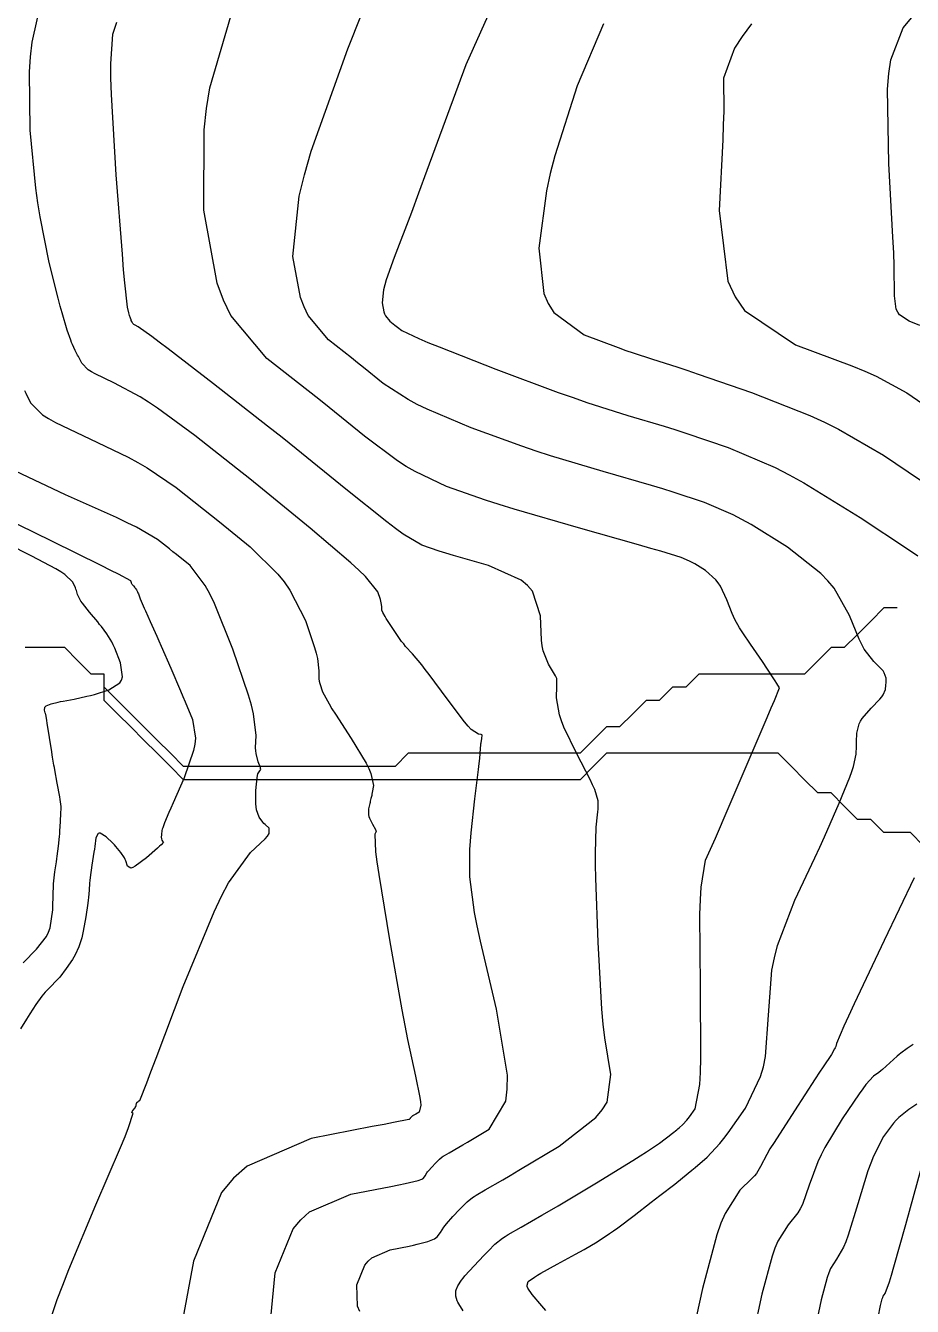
# Model space of a CAD drawing. Header units: metres. Extents: x 837117 to 838479, y 1189012 to 1191015.
# Drawn here: x 837571.1 to 837638.2, y 1190665.1 to 1190761.9 of the extents above; entities that cross this region are included whole.
import ezdxf

# ---------------------------------------------------------------- set-up
doc = ezdxf.new("R2010")
doc.units = ezdxf.units.M
doc.header["$LTSCALE"] = 0.3
for name, color, linetype in [('COTAS 10', 1, 'Continuous'), ('COTAS INT', 252, 'Continuous'), ('DRENAJE', 5, 'Continuous')]:
    doc.layers.add(name, color=color, linetype=linetype)

msp = doc.modelspace()

# ---------------------------------------------------------------- linework, layer by layer
at = {"layer": 'COTAS 10'}
for points in [[(837604.234, 1190664.758), (837603.901, 1190665.272), (837603.835, 1190665.397), (837603.78, 1190665.513), (837603.676, 1190665.866), (837603.68, 1190666.17), (837603.693, 1190666.255), (837603.712, 1190666.34), (837603.823, 1190666.649), (837604.102, 1190667.069), (837604.226, 1190667.223), (837604.37, 1190667.394), (837605.059, 1190668.151), (837605.802, 1190668.928), (837605.98, 1190669.112), (837606.146, 1190669.282), (837606.644, 1190669.784), (837607.203, 1190670.237), (837607.408, 1190670.376), (837607.634, 1190670.521), (837608.632, 1190671.093), (837610.196, 1190671.977), (837610.78, 1190672.319), (837611.429, 1190672.703), (837614.317, 1190674.439), (837617.066, 1190676.121), (837617.628, 1190676.471), (837618.102, 1190676.77), (837619.096, 1190677.43), (837619.507, 1190677.749), (837619.615, 1190677.832), (837619.72, 1190677.914), (837620.077, 1190678.192), (837620.403, 1190678.453), (837620.489, 1190678.523), (837620.573, 1190678.594), (837620.86, 1190678.842), (837621.17, 1190679.172), (837621.268, 1190679.294), (837621.372, 1190679.429), (837621.793, 1190680.027), (837622.131, 1190681.861), (837622.182, 1190682.775), (837622.216, 1190683.865), (837622.184, 1190689.271), (837622.151, 1190694.727), (837622.184, 1190695.849), (837622.234, 1190696.802), (837622.567, 1190698.843), (837623.316, 1190700.502), (837623.628, 1190701.214), (837623.986, 1190702.036), (837625.659, 1190705.921), (837627.244, 1190709.631), (837627.547, 1190710.344), (837627.79, 1190710.92), (837628.177, 1190711.862), (837627.978, 1190712.2), (837627.852, 1190712.394), (837627.695, 1190712.633), (837626.872, 1190713.859), (837625.983, 1190715.172), (837625.785, 1190715.464), (837625.606, 1190715.726), (837625.134, 1190716.417), (837624.784, 1190717.039), (837624.682, 1190717.257), (837624.579, 1190717.495), (837624.191, 1190718.522), (837623.7, 1190719.566), (837623.532, 1190719.814), (837623.35, 1190720.045), (837622.575, 1190720.735), (837621.766, 1190721.237), (837621.562, 1190721.35), (837621.367, 1190721.452), (837620.735, 1190721.726), (837619.194, 1190722.192), (837618.427, 1190722.414), (837617.511, 1190722.677), (837612.973, 1190723.965), (837608.091, 1190725.388), (837606.959, 1190725.736), (837605.923, 1190726.065), (837602.973, 1190727.089), (837600.606, 1190728.216), (837599.936, 1190728.611), (837599.261, 1190729.04), (837596.773, 1190730.889), (837594.102, 1190733.057), (837593.312, 1190733.688), (837592.499, 1190734.333), (837589.382, 1190736.773), (837586.667, 1190740.032), (837586.107, 1190741.193), (837585.632, 1190742.467), (837584.609, 1190748), (837584.635, 1190754.062), (837584.82, 1190755.668), (837585.083, 1190757.243), (837586.672, 1190762.672)], [(837638.792, 1190739.28), (837637.98, 1190739.584), (837637.245, 1190740.079), (837637.111, 1190740.275), (837637.007, 1190740.497), (837636.88, 1190741.516), (837636.853, 1190743.772), (837636.811, 1190744.774), (837636.755, 1190745.94), (837636.429, 1190751.516), (837636.342, 1190757.132), (837636.435, 1190758.324), (837636.58, 1190759.358), (837637.53, 1190761.779), (837638.806, 1190763.327)], [(837569.347, 1190724.826), (837573.096, 1190722.979), (837576.83, 1190721.136), (837577.546, 1190720.778), (837578.124, 1190720.485), (837579.064, 1190719.975), (837579.097, 1190719.9), (837579.104, 1190719.881), (837579.111, 1190719.864), (837579.125, 1190719.811), (837579.155, 1190719.746), (837579.171, 1190719.722), (837579.191, 1190719.694), (837579.288, 1190719.572), (837579.396, 1190719.442), (837579.422, 1190719.41), (837579.446, 1190719.38), (837579.519, 1190719.285), (837579.601, 1190719.13), (837579.631, 1190719.062), (837579.664, 1190718.983), (837579.811, 1190718.604), (837580.028, 1190718.065), (837580.106, 1190717.884), (837580.192, 1190717.69), (837580.566, 1190716.873), (837581.061, 1190715.782), (837581.224, 1190715.415), (837581.397, 1190715.02), (837582.115, 1190713.358), (837582.849, 1190711.639), (837583.032, 1190711.208), (837583.207, 1190710.797), (837583.766, 1190709.475), (837583.976, 1190708.072), (837583.93, 1190707.61), (837583.84, 1190707.117), (837583.137, 1190705.068), (837582.302, 1190703.174), (837582.128, 1190702.777), (837581.979, 1190702.436), (837581.645, 1190701.665), (837581.504, 1190701.281), (837581.475, 1190701.184), (837581.451, 1190701.09), (837581.404, 1190700.785), (837581.399, 1190700.546), (837581.402, 1190700.495), (837581.406, 1190700.45), (837581.437, 1190700.34), (837581.482, 1190700.278), (837581.496, 1190700.263), (837581.509, 1190700.249), (837581.561, 1190700.206), (837581.397, 1190700.002), (837581.275, 1190699.886), (837581.119, 1190699.745), (837580.279, 1190699.021), (837579.413, 1190698.381), (837579.241, 1190698.292), (837579.1, 1190698.242), (837578.834, 1190698.38), (837578.712, 1190698.776), (837578.662, 1190698.888), (837578.604, 1190699.002), (837578.332, 1190699.42), (837577.969, 1190699.857), (837577.852, 1190699.983), (837577.729, 1190700.111), (837577.229, 1190700.588), (837576.779, 1190700.876), (837576.688, 1190700.885), (837576.611, 1190700.862), (837576.453, 1190700.525), (837576.368, 1190699.88), (837576.337, 1190699.665), (837576.303, 1190699.433), (837576.153, 1190698.46), (837576.015, 1190697.515), (837575.989, 1190697.301), (837575.967, 1190697.107), (837575.931, 1190696.576), (837575.892, 1190696.022), (837575.868, 1190695.813), (837575.839, 1190695.58), (837575.688, 1190694.538), (837575.494, 1190693.461), (837575.437, 1190693.205), (837575.38, 1190692.969), (837575.164, 1190692.27), (837574.883, 1190691.668), (837574.784, 1190691.492), (837574.677, 1190691.313), (837574.213, 1190690.632), (837573.714, 1190689.994), (837573.584, 1190689.841), (837573.458, 1190689.699), (837573.032, 1190689.275), (837572.616, 1190688.852), (837572.496, 1190688.711), (837572.373, 1190688.561), (837571.913, 1190687.932), (837571.446, 1190687.224), (837571.319, 1190687.023), (837571.193, 1190686.821), (837570.749, 1190686.075)], [(837635.632, 1190664.251), (837635.813, 1190665.152), (837635.948, 1190665.657), (837635.986, 1190665.764), (837636.024, 1190665.857), (837636.162, 1190666.074), (837636.486, 1190666.948), (837636.641, 1190667.455), (837636.824, 1190668.078), (837637.723, 1190671.283), (837638.907, 1190675.603)]]:
    msp.add_lwpolyline(points, dxfattribs=at)
at = {"layer": 'COTAS INT'}
for points in [[(837610.495, 1190664.782), (837610.192, 1190665.123), (837609.455, 1190665.977), (837609.132, 1190666.472), (837609.09, 1190666.585), (837609.068, 1190666.689), (837609.158, 1190666.976), (837609.631, 1190667.311), (837609.85, 1190667.444), (837610.107, 1190667.594), (837611.355, 1190668.283), (837612.727, 1190669.03), (837613.063, 1190669.218), (837613.38, 1190669.397), (837614.364, 1190669.973), (837615.317, 1190670.595), (837615.614, 1190670.803), (837615.926, 1190671.027), (837617.173, 1190671.963), (837618.459, 1190672.959), (837618.796, 1190673.221), (837619.124, 1190673.476), (837620.24, 1190674.345), (837621.261, 1190675.161), (837621.53, 1190675.382), (837621.792, 1190675.601), (837622.689, 1190676.377), (837623.658, 1190677.409), (837623.966, 1190677.791), (837624.291, 1190678.213), (837625.608, 1190680.084), (837626.741, 1190682.466), (837626.951, 1190683.211), (837627.115, 1190683.993), (837627.333, 1190687.125), (837627.591, 1190690.507), (837627.781, 1190691.447), (837628.023, 1190692.388), (837629.324, 1190695.799), (837630.835, 1190699.005), (837631.209, 1190699.817), (837631.564, 1190700.595), (837632.684, 1190703.133), (837633.488, 1190705.116), (837633.642, 1190705.544), (837633.767, 1190705.921), (837633.974, 1190706.844), (837633.989, 1190707.445), (837633.993, 1190707.618), (837633.997, 1190707.793), (837634.013, 1190708.45), (837634.189, 1190709.146), (837634.294, 1190709.347), (837634.424, 1190709.552), (837635.095, 1190710.318), (837635.77, 1190711.018), (837635.901, 1190711.179), (837636.009, 1190711.327), (837636.198, 1190711.747), (837636.225, 1190712.079), (837636.233, 1190712.265), (837636.237, 1190712.606), (837636.093, 1190713.009), (837636.003, 1190713.141), (837635.892, 1190713.283), (837635.309, 1190713.869), (837634.585, 1190714.795), (837634.386, 1190715.15), (837634.186, 1190715.549), (837633.467, 1190717.346), (837632.311, 1190719.402), (837631.836, 1190719.963), (837631.295, 1190720.52), (837628.779, 1190722.504), (837626.021, 1190724.216), (837625.325, 1190724.602), (837624.66, 1190724.949), (837622.504, 1190725.886), (837620.135, 1190726.661), (837619.335, 1190726.907), (837618.473, 1190727.167), (837614.837, 1190728.218), (837610.843, 1190729.42), (837609.755, 1190729.775), (837608.675, 1190730.139), (837604.837, 1190731.534), (837601.513, 1190732.934), (837600.756, 1190733.301), (837600.071, 1190733.66), (837598.188, 1190734.885), (837596.689, 1190736.102), (837596.245, 1190736.457), (837595.789, 1190736.818), (837594.039, 1190738.188), (837592.515, 1190740.018), (837592.201, 1190740.67), (837591.934, 1190741.385), (837591.36, 1190744.491), (837591.833, 1190749.039), (837592.226, 1190750.663), (837592.733, 1190752.445), (837595.509, 1190760.197), (837598.514, 1190767.741)], [(837608.101, 1190767.156), (837604.448, 1190758.987), (837601.496, 1190750.98), (837600.866, 1190749.287), (837600.318, 1190747.821), (837599.018, 1190744.418), (837598.41, 1190742.722), (837598.299, 1190742.333), (837598.213, 1190741.977), (837598.11, 1190740.982), (837598.235, 1190740.303), (837598.294, 1190740.147), (837598.363, 1190740.004), (837598.696, 1190739.604), (837599.079, 1190739.304), (837599.179, 1190739.225), (837599.276, 1190739.147), (837599.604, 1190738.881), (837600.881, 1190738.281), (837601.576, 1190737.992), (837602.42, 1190737.651), (837606.701, 1190735.978), (837611.427, 1190734.213), (837612.551, 1190733.813), (837613.595, 1190733.452), (837616.701, 1190732.471), (837619.434, 1190731.656), (837620.244, 1190731.4), (837621.076, 1190731.13), (837624.274, 1190730.045), (837627.844, 1190728.519), (837628.912, 1190727.972), (837630.013, 1190727.37), (837634.274, 1190724.746), (837637.922, 1190722.32), (837638.636, 1190721.843)], [(837589.683, 1190664.235), (837590.006, 1190667.619), (837591.374, 1190670.944), (837591.952, 1190671.64), (837592.616, 1190672.237), (837595.733, 1190673.58), (837598.754, 1190674.165), (837599.358, 1190674.285), (837599.861, 1190674.386), (837600.838, 1190674.601), (837601.113, 1190674.715), (837601.174, 1190674.753), (837601.227, 1190674.795), (837601.363, 1190674.97), (837601.496, 1190675.189), (837601.548, 1190675.259), (837601.605, 1190675.332), (837601.867, 1190675.627), (837602.142, 1190675.913), (837602.207, 1190675.981), (837602.268, 1190676.044), (837602.452, 1190676.23), (837602.659, 1190676.397), (837602.734, 1190676.448), (837602.818, 1190676.501), (837603.186, 1190676.712), (837603.903, 1190677.123), (837604.206, 1190677.303), (837604.555, 1190677.511), (837606.194, 1190678.5), (837607.459, 1190680.606), (837607.572, 1190681.519), (837607.581, 1190682.574), (837606.759, 1190687.574), (837605.542, 1190692.717), (837605.303, 1190693.861), (837605.106, 1190694.885), (837604.748, 1190697.574), (837604.754, 1190699.634), (837604.787, 1190700.261), (837604.833, 1190700.912), (837605.11, 1190703.468), (837605.401, 1190705.703), (837605.455, 1190706.152), (837605.498, 1190706.528), (837605.56, 1190707.27), (837605.567, 1190707.545), (837605.576, 1190707.627), (837605.587, 1190707.71), (837605.652, 1190708.027), (837605.662, 1190708.279), (837605.639, 1190708.321), (837605.604, 1190708.35), (837605.386, 1190708.355), (837604.845, 1190708.72), (837604.608, 1190708.976), (837604.332, 1190709.3), (837603.02, 1190711.03), (837601.668, 1190712.871), (837601.368, 1190713.265), (837601.1, 1190713.608), (837600.397, 1190714.428), (837599.884, 1190714.999), (837599.736, 1190715.184), (837599.584, 1190715.382), (837599.011, 1190716.198), (837598.519, 1190716.953), (837598.419, 1190717.113), (837598.333, 1190717.251), (837598.154, 1190717.572), (837598.094, 1190717.751), (837598.084, 1190717.8), (837598.077, 1190717.849), (837598.077, 1190718.024), (837598.043, 1190718.298), (837598.015, 1190718.41), (837597.979, 1190718.537), (837597.781, 1190719.123), (837596.845, 1190720.28), (837596.344, 1190720.766), (837595.737, 1190721.325), (837592.672, 1190723.942), (837589.052, 1190726.893), (837588.096, 1190727.662), (837587.159, 1190728.411), (837583.942, 1190730.939), (837581.124, 1190733.008), (837580.439, 1190733.465), (837579.795, 1190733.873), (837577.814, 1190734.932), (837576.399, 1190735.606), (837576.112, 1190735.771), (837575.87, 1190735.927), (837575.375, 1190736.412), (837575.179, 1190736.82), (837575.125, 1190736.926), (837575.072, 1190737.03), (837574.884, 1190737.383), (837574.677, 1190737.821), (837574.613, 1190737.978), (837574.545, 1190738.151), (837574.274, 1190738.906), (837573.889, 1190740.214), (837573.749, 1190740.736), (837573.594, 1190741.327), (837572.914, 1190744.037), (837572.224, 1190747.494), (837572.063, 1190748.556), (837571.915, 1190749.663), (837571.487, 1190754.037), (837571.426, 1190758.455), (837571.508, 1190759.589), (837571.634, 1190760.685), (837572.449, 1190764.32)], [(837596.412, 1190664.697), (837596.245, 1190665.1), (837596.181, 1190666.723), (837596.787, 1190668.195), (837597.043, 1190668.503), (837597.337, 1190668.768), (837598.717, 1190669.363), (837600.144, 1190669.648), (837600.467, 1190669.718), (837600.759, 1190669.783), (837601.555, 1190669.986), (837602.065, 1190670.198), (837602.177, 1190670.269), (837602.276, 1190670.346), (837602.529, 1190670.671), (837602.775, 1190671.078), (837602.87, 1190671.206), (837602.978, 1190671.342), (837603.463, 1190671.889), (837603.972, 1190672.421), (837604.094, 1190672.546), (837604.207, 1190672.663), (837604.548, 1190673.007), (837604.931, 1190673.317), (837605.071, 1190673.412), (837605.226, 1190673.511), (837605.909, 1190673.902), (837607.238, 1190674.665), (837607.801, 1190674.998), (837608.448, 1190675.384), (837611.489, 1190677.218), (837614.275, 1190679.372), (837614.763, 1190679.96), (837615.126, 1190680.545), (837615.413, 1190682.624), (837614.949, 1190685.407), (837614.839, 1190686.436), (837614.737, 1190687.576), (837614.438, 1190692.624), (837614.267, 1190697.473), (837614.246, 1190698.488), (837614.237, 1190699.36), (837614.301, 1190701.327), (837614.409, 1190702.265), (837614.427, 1190702.488), (837614.441, 1190702.696), (837614.45, 1190703.316), (837614.189, 1190704.176), (837614.034, 1190704.535), (837613.841, 1190704.946), (837612.845, 1190706.865), (837611.858, 1190708.893), (837611.673, 1190709.372), (837611.525, 1190709.815), (837611.306, 1190711.116), (837611.326, 1190711.99), (837611.329, 1190712.163), (837611.329, 1190712.307), (837611.322, 1190712.577), (837611.214, 1190712.787), (837611.152, 1190712.893), (837611.076, 1190713.019), (837610.685, 1190713.648), (837610.298, 1190714.674), (837610.225, 1190715.051), (837610.166, 1190715.468), (837610.077, 1190717.311), (837609.479, 1190719.175), (837609.099, 1190719.605), (837608.628, 1190719.998), (837606.151, 1190721.109), (837603.504, 1190721.873), (837602.924, 1190722.047), (837602.411, 1190722.206), (837601.109, 1190722.645), (837599.699, 1190723.499), (837599.117, 1190723.92), (837598.451, 1190724.42), (837595.357, 1190726.893), (837591.612, 1190729.937), (837590.536, 1190730.797), (837589.443, 1190731.666), (837585.357, 1190734.867), (837581.929, 1190737.506), (837581.25, 1190738.02), (837580.689, 1190738.44), (837579.643, 1190739.173), (837579.412, 1190739.283), (837579.365, 1190739.31), (837579.326, 1190739.335), (837579.245, 1190739.415), (837579.213, 1190739.481), (837579.205, 1190739.498), (837579.196, 1190739.515), (837579.165, 1190739.573), (837579.131, 1190739.644), (837579.121, 1190739.67), (837579.11, 1190739.698), (837579.066, 1190739.821), (837579.003, 1190740.035), (837578.98, 1190740.12), (837578.955, 1190740.216), (837578.844, 1190740.659), (837578.637, 1190742.506), (837578.551, 1190743.488), (837578.453, 1190744.674), (837577.995, 1190750.659), (837577.627, 1190756.741), (837577.585, 1190757.989), (837577.57, 1190759.049), (837577.729, 1190761.299), (837578.031, 1190762.201)], [(837614.863, 1190762.092), (837612.868, 1190757.382), (837611.174, 1190752.104), (837610.831, 1190750.751), (837610.542, 1190749.446), (837609.957, 1190745.125), (837610.345, 1190741.677), (837610.671, 1190740.922), (837611.091, 1190740.254), (837613.397, 1190738.565), (837615.968, 1190737.599), (837616.555, 1190737.387), (837617.089, 1190737.2), (837618.565, 1190736.725), (837620.395, 1190736.146), (837621.152, 1190735.892), (837622.017, 1190735.599), (837626.044, 1190734.204), (837630.458, 1190732.469), (837631.566, 1190731.961), (837632.626, 1190731.44), (837636.044, 1190729.461), (837638.837, 1190727.584)], [(837626.04, 1190762.092), (837625.334, 1190761.115), (837624.771, 1190760.243), (837623.936, 1190757.968), (837623.946, 1190755.466), (837623.917, 1190754.452), (837623.874, 1190753.298), (837623.602, 1190747.968), (837624.269, 1190742.614), (837624.817, 1190741.445), (837625.522, 1190740.413), (837629.384, 1190737.814), (837633.652, 1190736.215), (837634.614, 1190735.812), (837635.48, 1190735.426), (837637.814, 1190734.176), (837639.752, 1190732.847)], [(837571.046, 1190734.354), (837571.145, 1190734.158), (837571.505, 1190733.41), (837572.414, 1190732.518), (837572.858, 1190732.232), (837573.385, 1190731.929), (837575.985, 1190730.692), (837578.901, 1190729.307), (837579.628, 1190728.911), (837580.32, 1190728.509), (837582.527, 1190727.011), (837584.588, 1190725.391), (837585.189, 1190724.911), (837585.802, 1190724.418), (837588.122, 1190722.527), (837590.225, 1190720.469), (837590.702, 1190719.871), (837591.132, 1190719.261), (837592.301, 1190716.957), (837592.988, 1190714.923), (837593.113, 1190714.483), (837593.211, 1190714.097), (837593.328, 1190713.146), (837593.329, 1190712.539), (837593.353, 1190712.369), (837593.387, 1190712.198), (837593.595, 1190711.575), (837594.095, 1190710.649), (837594.313, 1190710.287), (837594.566, 1190709.879), (837595.766, 1190708.023), (837596.892, 1190706.167), (837597.098, 1190705.76), (837597.258, 1190705.398), (837597.451, 1190704.473), (837597.356, 1190703.942), (837597.334, 1190703.828), (837597.315, 1190703.729), (837597.26, 1190703.491), (837597.208, 1190703.285), (837597.19, 1190703.205), (837597.17, 1190703.116), (837597.086, 1190702.715), (837597.074, 1190702.254), (837597.1, 1190702.127), (837597.139, 1190702.002), (837597.386, 1190701.552), (837597.614, 1190701.164), (837597.64, 1190701.077), (837597.652, 1190700.999), (837597.561, 1190700.791), (837597.612, 1190699.475), (837597.712, 1190698.698), (837597.849, 1190697.742), (837598.657, 1190692.8), (837599.6, 1190687.504), (837599.822, 1190686.325), (837600.027, 1190685.271), (837600.63, 1190682.5), (837600.971, 1190680.892), (837601.012, 1190680.571), (837601.03, 1190680.303), (837600.9, 1190679.782), (837600.662, 1190679.638), (837600.611, 1190679.608), (837600.567, 1190679.582), (837600.463, 1190679.522), (837600.409, 1190679.492), (837600.397, 1190679.484), (837600.386, 1190679.476), (837600.356, 1190679.452), (837600.33, 1190679.425), (837600.311, 1190679.406), (837600.271, 1190679.365), (837600.233, 1190679.322), (837600.225, 1190679.311), (837600.217, 1190679.301), (837600.198, 1190679.269), (837600.178, 1190679.244), (837600.171, 1190679.238), (837600.162, 1190679.232), (837600.122, 1190679.215), (837598.963, 1190678.99), (837598.249, 1190678.852), (837597.364, 1190678.682), (837592.748, 1190677.797), (837587.895, 1190675.706), (837586.861, 1190674.776), (837585.962, 1190673.693), (837583.83, 1190668.515), (837582.902, 1190663.503)], [(837572.404, 1190662.281), (837573.527, 1190665.604), (837573.943, 1190666.703), (837574.405, 1190667.879), (837576.451, 1190672.768), (837578.31, 1190677.111), (837578.654, 1190677.943), (837578.924, 1190678.613), (837579.279, 1190679.691), (837579.189, 1190679.73), (837579.177, 1190679.745), (837579.172, 1190679.762), (837579.199, 1190679.84), (837579.261, 1190679.922), (837579.278, 1190679.942), (837579.294, 1190679.961), (837579.351, 1190680.02), (837579.401, 1190680.08), (837579.413, 1190680.099), (837579.425, 1190680.119), (837579.461, 1190680.202), (837579.489, 1190680.29), (837579.497, 1190680.314), (837579.524, 1190680.422), (837579.553, 1190680.499), (837579.565, 1190680.518), (837579.579, 1190680.537), (837579.641, 1190680.596), (837579.706, 1190680.639), (837579.721, 1190680.647), (837579.735, 1190680.654), (837579.775, 1190680.668), (837580.299, 1190681.99), (837580.618, 1190682.822), (837581.012, 1190683.856), (837583.063, 1190689.274), (837585.389, 1190694.93), (837585.958, 1190696.113), (837586.493, 1190697.131), (837588.15, 1190699.426), (837589.245, 1190700.446), (837589.425, 1190700.66), (837589.552, 1190700.844), (837589.568, 1190701.263), (837589.249, 1190701.526), (837589.166, 1190701.612), (837589.084, 1190701.704), (837588.808, 1190702.084), (837588.61, 1190702.65), (837588.578, 1190702.858), (837588.557, 1190703.09), (837588.562, 1190704.113), (837588.648, 1190705.052), (837588.678, 1190705.23), (837588.709, 1190705.374), (837588.843, 1190705.596), (837588.918, 1190705.694), (837588.912, 1190705.759), (837588.894, 1190705.84), (837588.735, 1190706.268), (837588.569, 1190706.9), (837588.547, 1190707.109), (837588.536, 1190707.334), (837588.58, 1190708.267), (837588.378, 1190709.895), (837588.212, 1190710.557), (837587.997, 1190711.31), (837586.822, 1190714.792), (837585.418, 1190718.242), (837585.059, 1190718.976), (837584.713, 1190719.613), (837583.572, 1190721.111), (837582.551, 1190721.943), (837582.282, 1190722.16), (837582.018, 1190722.371), (837581.111, 1190723.083), (837579.515, 1190724.01), (837578.817, 1190724.356), (837578.007, 1190724.74), (837574.156, 1190726.451), (837570.372, 1190728.252)], [(837570.949, 1190691.07), (837571.957, 1190692.106), (837572.722, 1190693.071), (837572.869, 1190693.383), (837572.987, 1190693.714), (837573.183, 1190695.071), (837573.217, 1190696.415), (837573.234, 1190696.738), (837573.255, 1190697.039), (837573.356, 1190697.952), (837573.471, 1190698.719), (837573.501, 1190698.93), (837573.53, 1190699.14), (837573.625, 1190699.889), (837573.702, 1190700.63), (837573.719, 1190700.834), (837573.735, 1190701.037), (837573.778, 1190701.767), (837573.803, 1190702.38), (837573.808, 1190702.511), (837573.812, 1190702.623), (837573.819, 1190702.888), (837573.776, 1190703.25), (837573.748, 1190703.426), (837573.713, 1190703.633), (837573.532, 1190704.653), (837573.348, 1190705.657), (837573.311, 1190705.854), (837573.281, 1190706.017), (837573.222, 1190706.316), (837573.168, 1190706.636), (837573.139, 1190706.812), (837573.106, 1190707.027), (837572.937, 1190708.12), (837572.771, 1190709.2), (837572.739, 1190709.407), (837572.713, 1190709.574), (837572.668, 1190709.844), (837572.649, 1190709.902), (837572.639, 1190709.935), (837572.626, 1190709.976), (837572.565, 1190710.184), (837572.594, 1190710.413), (837572.639, 1190710.467), (837572.7, 1190710.516), (837573.055, 1190710.66), (837573.603, 1190710.785), (837573.786, 1190710.824), (837573.983, 1190710.863), (837574.808, 1190711.02), (837575.768, 1190711.226), (837576.05, 1190711.297), (837576.339, 1190711.375), (837577.441, 1190711.704), (837578.274, 1190712.246), (837578.393, 1190712.456), (837578.464, 1190712.693), (837578.317, 1190713.768), (837577.877, 1190714.862), (837577.763, 1190715.112), (837577.652, 1190715.338), (837577.282, 1190715.962), (837576.87, 1190716.498), (837576.734, 1190716.668), (837576.588, 1190716.849), (837575.978, 1190717.581), (837575.427, 1190718.272), (837575.318, 1190718.427), (837575.227, 1190718.565), (837575.057, 1190718.932), (837574.974, 1190719.233), (837574.939, 1190719.33), (837574.899, 1190719.433), (837574.708, 1190719.856), (837574.094, 1190720.439), (837573.787, 1190720.644), (837573.42, 1190720.867), (837571.601, 1190721.828), (837569.756, 1190722.761)], [(837638.354, 1190697.508), (837636.08, 1190692.755), (837633.811, 1190687.974), (837633.378, 1190687.045), (837633.03, 1190686.287), (837632.481, 1190684.979), (837632.425, 1190684.735), (837632.388, 1190684.65), (837632.341, 1190684.556), (837632.096, 1190684.15), (837631.48, 1190683.217), (837631.201, 1190682.792), (837630.873, 1190682.294), (837629.295, 1190679.889), (837627.754, 1190677.493), (837627.45, 1190677), (837627.2, 1190676.58), (837626.738, 1190675.68), (837626.426, 1190675.147), (837626.27, 1190674.96), (837626.084, 1190674.754), (837625.16, 1190673.868), (837624.048, 1190672.12), (837623.743, 1190671.371), (837623.44, 1190670.507), (837622.354, 1190666.433), (837621.482, 1190662.528)], [(837638.289, 1190684.893), (837638.206, 1190684.835), (837637.829, 1190684.585), (837637.361, 1190684.248), (837637.221, 1190684.135), (837637.075, 1190684.014), (837636.509, 1190683.504), (837635.959, 1190683.006), (837635.823, 1190682.891), (837635.694, 1190682.786), (837635.287, 1190682.493), (837634.703, 1190681.861), (837634.462, 1190681.543), (837634.186, 1190681.163), (837632.905, 1190679.273), (837631.607, 1190677.108), (837631.321, 1190676.555), (837631.066, 1190676.021), (837630.412, 1190674.259), (837629.897, 1190672.807), (837629.73, 1190672.469), (837629.553, 1190672.159), (837628.827, 1190671.27), (837628.04, 1190670.032), (837627.824, 1190669.502), (837627.609, 1190668.891), (837626.84, 1190666.006), (837626.199, 1190663.102)], [(837638.564, 1190680.384), (837637.943, 1190679.986), (837637.199, 1190679.385), (837636.993, 1190679.173), (837636.786, 1190678.94), (837636.038, 1190677.93), (837635.283, 1190676.455), (837635.072, 1190675.928), (837634.86, 1190675.35), (837634.086, 1190672.838), (837633.367, 1190670.467), (837633.19, 1190669.979), (837633.022, 1190669.564), (837632.494, 1190668.672), (837632.032, 1190667.945), (837631.905, 1190667.633), (837631.779, 1190667.274), (837631.327, 1190665.579), (837630.915, 1190663.677)]]:
    msp.add_lwpolyline(points, dxfattribs=at)
at = {"layer": 'DRENAJE'}
for points in [[(837637.069, 1190717.91, 0), (837636.069, 1190717.91, 0), (837635.07, 1190716.911, 0), (837634.07, 1190715.911, 0), (837633.07, 1190714.911, 0), (837632.071, 1190714.911, 0), (837631.071, 1190713.912, 0), (837630.071, 1190712.912, 0), (837629.072, 1190712.912, 0), (837628.072, 1190712.912, 0), (837627.072, 1190712.912, 0), (837626.073, 1190712.912, 0), (837625.073, 1190712.912, 0), (837624.073, 1190712.912, 0), (837623.074, 1190712.912, 0), (837622.074, 1190712.912, 0), (837621.075, 1190711.912, 0), (837620.075, 1190711.912, 0), (837619.075, 1190710.913, 0), (837618.076, 1190710.913, 0), (837617.076, 1190709.913, 0), (837616.076, 1190708.913, 0), (837615.077, 1190708.913, 0), (837614.077, 1190707.914, 0), (837613.077, 1190706.914, 0), (837612.078, 1190706.914, 0), (837611.078, 1190706.914, 0), (837610.078, 1190706.914, 0), (837609.079, 1190706.914, 0), (837608.079, 1190706.914, 0), (837607.079, 1190706.914, 0), (837606.08, 1190706.914, 0), (837605.08, 1190706.914, 0), (837604.08, 1190706.914, 0), (837603.081, 1190706.914, 0), (837602.081, 1190706.914, 0), (837601.081, 1190706.914, 0), (837600.082, 1190706.914, 0), (837599.082, 1190705.914, 0), (837598.082, 1190705.914, 0), (837597.083, 1190705.914, 0), (837596.083, 1190705.914, 0), (837595.083, 1190705.914, 0), (837594.084, 1190705.914, 0), (837593.084, 1190705.914, 0), (837592.084, 1190705.914, 0), (837591.085, 1190705.914, 0), (837590.085, 1190705.914, 0), (837589.085, 1190705.914, 0), (837588.086, 1190705.914, 0), (837587.086, 1190705.914, 0), (837586.086, 1190705.914, 0), (837585.087, 1190705.914, 0), (837584.087, 1190705.914, 0), (837583.087, 1190705.914, 0), (837582.088, 1190706.914, 0), (837581.088, 1190707.914, 0), (837580.088, 1190708.913, 0), (837579.089, 1190709.913, 0), (837578.089, 1190710.913, 0), (837577.089, 1190711.912, 0)], [(837577.089, 1190711.912, 0), (837577.089, 1190712.912, 0), (837576.09, 1190712.912, 0), (837575.09, 1190713.912, 0), (837574.09, 1190714.911, 0), (837573.091, 1190714.911, 0), (837572.091, 1190714.911, 0), (837571.091, 1190714.911, 0)], [(837639.068, 1190699.916, 0), (837638.069, 1190700.916, 0), (837637.069, 1190700.916, 0), (837636.069, 1190700.916, 0), (837635.07, 1190701.916, 0), (837634.07, 1190701.916, 0), (837633.07, 1190702.915, 0), (837632.071, 1190703.915, 0), (837631.071, 1190703.915, 0), (837630.071, 1190704.915, 0), (837629.072, 1190705.914, 0), (837628.072, 1190706.914, 0), (837627.072, 1190706.914, 0), (837626.073, 1190706.914, 0), (837625.073, 1190706.914, 0), (837624.073, 1190706.914, 0), (837623.074, 1190706.914, 0), (837622.074, 1190706.914, 0), (837621.075, 1190706.914, 0), (837620.075, 1190706.914, 0), (837619.075, 1190706.914, 0), (837618.076, 1190706.914, 0), (837617.076, 1190706.914, 0), (837616.076, 1190706.914, 0), (837615.077, 1190706.914, 0), (837614.077, 1190705.914, 0), (837613.077, 1190704.915, 0), (837612.078, 1190704.915, 0), (837611.078, 1190704.915, 0), (837610.078, 1190704.915, 0), (837609.079, 1190704.915, 0), (837608.079, 1190704.915, 0), (837607.079, 1190704.915, 0), (837606.08, 1190704.915, 0), (837605.08, 1190704.915, 0), (837604.08, 1190704.915, 0), (837603.081, 1190704.915, 0), (837602.081, 1190704.915, 0), (837601.081, 1190704.915, 0), (837600.082, 1190704.915, 0), (837599.082, 1190704.915, 0), (837598.082, 1190704.915, 0), (837597.083, 1190704.915, 0), (837596.083, 1190704.915, 0), (837595.083, 1190704.915, 0), (837594.084, 1190704.915, 0), (837593.084, 1190704.915, 0), (837592.084, 1190704.915, 0), (837591.085, 1190704.915, 0), (837590.085, 1190704.915, 0), (837589.085, 1190704.915, 0), (837588.086, 1190704.915, 0), (837587.086, 1190704.915, 0), (837586.086, 1190704.915, 0), (837585.087, 1190704.915, 0), (837584.087, 1190704.915, 0), (837583.087, 1190704.915, 0), (837582.088, 1190705.914, 0), (837581.088, 1190706.914, 0), (837580.088, 1190707.914, 0), (837579.089, 1190708.913, 0), (837578.089, 1190709.913, 0), (837577.089, 1190710.913, 0), (837577.089, 1190711.912, 0)]]:
    msp.add_polyline3d(points, dxfattribs=at)

doc.saveas('drawing.dxf')
